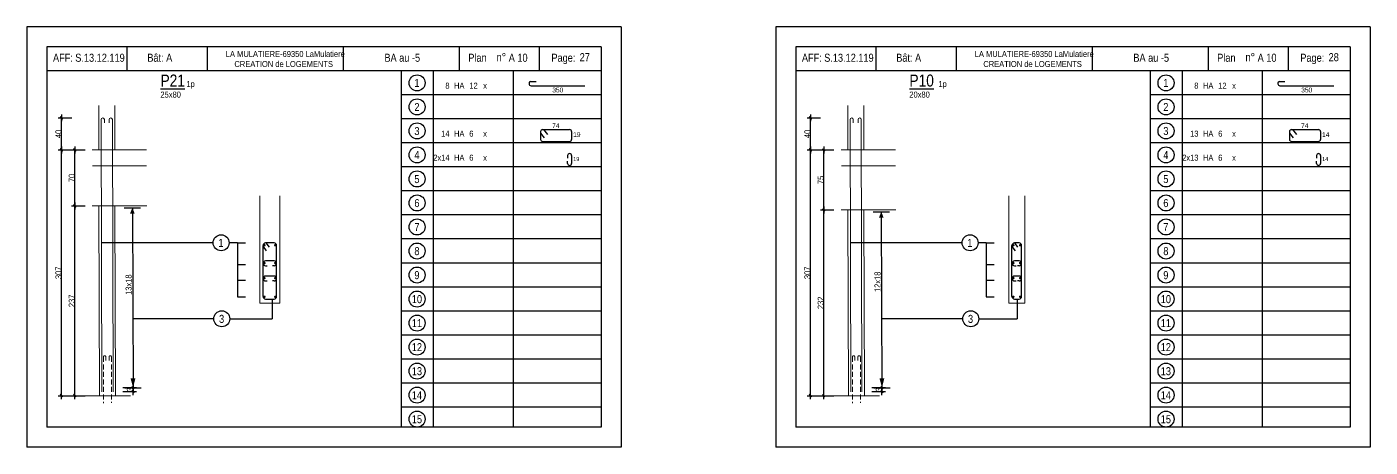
# Model space of a CAD drawing. Header units: metres. Extents: x -9927 to 45032, y -190416 to 12166.
# Drawn here: x 4751 to 8107, y -134272 to -133222 of the extents above; entities that cross this region are included whole.
import ezdxf
from ezdxf.enums import TextEntityAlignment as Align

# ---------------------------------------------------------------- set-up
doc = ezdxf.new("R2010")
doc.units = ezdxf.units.M
doc.header["$PDMODE"] = 65
doc.linetypes.add('CACHE2', pattern=[0.1875, 0.125, -0.0625])
for name, color, linetype in [('01_cote_gen', 4, 'Continuous'), ('01_fenetres', 171, 'Continuous'), ('01_linteaux', 3, 'Continuous'), ('01_sem', 42, 'Continuous'), ('01_texte', 230, 'Continuous'), ('AA_COTES', 2, 'Continuous')]:
    doc.layers.add(name, color=color, linetype=linetype)
doc.styles.add('STYLE2', font='ARIALN.TTF')
doc.dimstyles.new('JB25', dxfattribs={"dimscale": 0.1, "dimtxt": 150, "dimasz": 17, "dimexe": 0.1, "dimexo": 0.1, "dimgap": 0.09, "dimtad": 1, "dimdec": 1, "dimlfac": 0.5, "dimdsep": 46, "dimtxsty": 'STYLE2', "dimblk1": 'BOND_G', "dimblk2": 'BOND_D', "dimsah": 1, "dimcen": 1.5, "dimdle": 0.01, "dimse1": 1, "dimse2": 1, "dimclrd": 4, "dimclre": 2, "dimclrt": 5, "dimadec": 0, "dimazin": 0, "dimtfac": 2.333333, "dimtdec": 1, "dimtix": 1, "dimtmove": 2, "dimatfit": 3, "dimldrblk": 'BOND_G', "dimfxl": 1, "dimtolj": 1, "dimtzin": 0, "dimarcsym": 0})

# ---------------------------------------------------------------- blocks, each defined once
blk = doc.blocks.new('BOND_G')
at = {"layer": 'AA_COTES', "color": 0}
for p, q in [((5, 0), (-5, 0)), ((1.8, 1.8), (-1.8, -1.8)), ((0, -5), (0, 15))]:
    blk.add_line(p, q, dxfattribs=at)
blk = doc.blocks.new('BOND_D')
at = {"layer": 'AA_COTES', "color": 0}
for p, q in [((5, 0), (-5, 0)), ((-1.8, -1.8), (1.8, 1.8)), ((0, 5), (0, -15))]:
    blk.add_line(p, q, dxfattribs=at)
blk = doc.blocks.new('*D1140')
at = {"layer": '01_cote_gen', "color": 4, "linetype": 'Continuous', "lineweight": -2, "transparency": 16777216}
blk.add_line((6709.1, -134141.8), (6709.1, -133531.1), dxfattribs=at)
at = {"layer": 'DEFPOINTS', "color": 0, "linetype": 'Continuous', "lineweight": 0, "transparency": 16777216}
for p in [(6709.1, -133529.4), (6842.2, -133529.4), (6803.8, -134143.5)]:
    blk.add_point(p, dxfattribs=at)
at = {"layer": '01_cote_gen', "color": 4, "linetype": 'Continuous', "lineweight": -2, "transparency": 16777216, "xscale": 1.7, "yscale": 1.7, "zscale": 1.7}
for name, p, rotation in [('BOND_D', (6709.1, -133529.4), 90), ('BOND_G', (6709.1, -134143.5), 270)]:
    blk.add_blockref(name, p, dxfattribs=dict(at, rotation=rotation))
at = {"layer": '01_cote_gen', "color": 5, "linetype": 'Continuous', "lineweight": 0, "transparency": 16777216, "insert": (6701.5, -133836.4), "char_height": 15, "attachment_point": 5, "rotation": 90, "style": 'STYLE2'}
blk.add_mtext('\\A1;307', dxfattribs=at)
blk = doc.blocks.new('*D1141')
at = {"layer": '01_cote_gen', "color": 4, "linetype": 'Continuous', "lineweight": -2, "transparency": 16777216}
blk.add_line((6742.3, -133677.7), (6742.3, -133531.1), dxfattribs=at)
at = {"layer": 'DEFPOINTS', "color": 0, "linetype": 'Continuous', "lineweight": 0, "transparency": 16777216}
for p in [(6742.3, -133529.4), (6890.5, -133529.4), (6899.6, -133679.4)]:
    blk.add_point(p, dxfattribs=at)
at = {"layer": '01_cote_gen', "color": 4, "linetype": 'Continuous', "lineweight": -2, "transparency": 16777216, "xscale": 1.7, "yscale": 1.7, "zscale": 1.7}
for name, p, rotation in [('BOND_D', (6742.3, -133529.4), 90), ('BOND_G', (6742.3, -133679.4), 270)]:
    blk.add_blockref(name, p, dxfattribs=dict(at, rotation=rotation))
at = {"layer": '01_cote_gen', "color": 5, "linetype": 'Continuous', "lineweight": 0, "transparency": 16777216, "insert": (6734.7, -133604.4), "char_height": 15, "attachment_point": 5, "rotation": 90, "style": 'STYLE2'}
blk.add_mtext('\\A1;75', dxfattribs=at)
blk = doc.blocks.new('*D1142')
at = {"layer": '01_cote_gen', "color": 4, "linetype": 'Continuous', "lineweight": -2, "transparency": 16777216}
blk.add_line((6742.3, -134141.8), (6742.3, -133681.1), dxfattribs=at)
at = {"layer": 'DEFPOINTS', "color": 0, "linetype": 'Continuous', "lineweight": 0, "transparency": 16777216}
for p in [(6742.3, -133679.4), (6749.2, -133679.4), (6760.4, -134143.5)]:
    blk.add_point(p, dxfattribs=at)
at = {"layer": '01_cote_gen', "color": 4, "linetype": 'Continuous', "lineweight": -2, "transparency": 16777216, "xscale": 1.7, "yscale": 1.7, "zscale": 1.7}
for name, p, rotation in [('BOND_D', (6742.3, -133679.4), 90), ('BOND_G', (6742.3, -134143.5), 270)]:
    blk.add_blockref(name, p, dxfattribs=dict(at, rotation=rotation))
at = {"layer": '01_cote_gen', "color": 5, "linetype": 'Continuous', "lineweight": 0, "transparency": 16777216, "insert": (6734.6, -133911.4), "char_height": 15, "attachment_point": 5, "rotation": 90, "style": 'STYLE2'}
blk.add_mtext('\\A1;232', dxfattribs=at)
blk = doc.blocks.new('*D1143')
at = {"layer": '01_cote_gen', "color": 4, "linetype": 'Continuous', "lineweight": -2, "transparency": 16777216}
blk.add_line((6887.7, -134125.2), (6887.7, -134131.8), dxfattribs=at)
at = {"layer": 'DEFPOINTS', "color": 0, "linetype": 'Continuous', "lineweight": 0, "transparency": 16777216}
for p in [(6837.8, -134133.5), (6880.9, -134123.5), (6887.7, -134133.5)]:
    blk.add_point(p, dxfattribs=at)
at = {"layer": '01_cote_gen', "color": 4, "linetype": 'Continuous', "lineweight": -2, "transparency": 16777216, "xscale": 1.7, "yscale": 1.7, "zscale": 1.7}
for name, p, rotation in [('BOND_G', (6887.7, -134123.5), 90), ('BOND_D', (6887.7, -134133.5), 270)]:
    blk.add_blockref(name, p, dxfattribs=dict(at, rotation=rotation))
at = {"layer": '01_cote_gen', "color": 5, "linetype": 'Continuous', "lineweight": 0, "transparency": 16777216, "insert": (6880, -134128.5), "char_height": 15, "attachment_point": 5, "rotation": 90, "style": 'STYLE2'}
blk.add_mtext('\\A1;3', dxfattribs=at)
blk = doc.blocks.new('*D1144')
at = {"layer": '01_cote_gen', "color": 4, "lineweight": -2, "transparency": 16777216}
blk.add_line((6709.1, -133527.7), (6709.1, -133451.1), dxfattribs=at)
at = {"layer": 'DEFPOINTS', "color": 0, "lineweight": 0, "transparency": 16777216}
for p in [(6709.1, -133449.4), (6812.2, -133449.4), (6813, -133529.4)]:
    blk.add_point(p, dxfattribs=at)
at = {"layer": '01_cote_gen', "color": 4, "lineweight": -2, "transparency": 16777216, "xscale": 1.7, "yscale": 1.7, "zscale": 1.7}
for name, p, rotation in [('BOND_D', (6709.1, -133449.4), 90), ('BOND_G', (6709.1, -133529.4), 270)]:
    blk.add_blockref(name, p, dxfattribs=dict(at, rotation=rotation))
at = {"layer": '01_cote_gen', "color": 5, "lineweight": 0, "transparency": 16777216, "insert": (6701.5, -133489.4), "char_height": 15, "attachment_point": 5, "rotation": 90, "style": 'STYLE2'}
blk.add_mtext('\\A1;40', dxfattribs=at)
blk = doc.blocks.new('*D1150')
at = {"layer": '01_cote_gen', "color": 4, "linetype": 'Continuous', "lineweight": -2, "transparency": 16777216}
blk.add_line((4837.9, -134141.8), (4837.9, -133531.1), dxfattribs=at)
at = {"layer": 'DEFPOINTS', "color": 0, "linetype": 'Continuous', "lineweight": 0, "transparency": 16777216}
for p in [(4837.9, -133529.4), (4971, -133529.4), (4932.6, -134143.5)]:
    blk.add_point(p, dxfattribs=at)
at = {"layer": '01_cote_gen', "color": 4, "linetype": 'Continuous', "lineweight": -2, "transparency": 16777216, "xscale": 1.7, "yscale": 1.7, "zscale": 1.7}
for name, p, rotation in [('BOND_D', (4837.9, -133529.4), 90), ('BOND_G', (4837.9, -134143.5), 270)]:
    blk.add_blockref(name, p, dxfattribs=dict(at, rotation=rotation))
at = {"layer": '01_cote_gen', "color": 5, "linetype": 'Continuous', "lineweight": 0, "transparency": 16777216, "insert": (4830.3, -133836.4), "char_height": 15, "attachment_point": 5, "rotation": 90, "style": 'STYLE2'}
blk.add_mtext('\\A1;307', dxfattribs=at)
blk = doc.blocks.new('*D1151')
at = {"layer": '01_cote_gen', "color": 4, "linetype": 'Continuous', "lineweight": -2, "transparency": 16777216}
blk.add_line((4871.1, -133667.7), (4871.1, -133531.1), dxfattribs=at)
at = {"layer": 'DEFPOINTS', "color": 0, "linetype": 'Continuous', "lineweight": 0, "transparency": 16777216}
for p in [(4871.1, -133529.4), (5019.3, -133529.4), (5028.4, -133669.4)]:
    blk.add_point(p, dxfattribs=at)
at = {"layer": '01_cote_gen', "color": 4, "linetype": 'Continuous', "lineweight": -2, "transparency": 16777216, "xscale": 1.7, "yscale": 1.7, "zscale": 1.7}
for name, p, rotation in [('BOND_D', (4871.1, -133529.4), 90), ('BOND_G', (4871.1, -133669.4), 270)]:
    blk.add_blockref(name, p, dxfattribs=dict(at, rotation=rotation))
at = {"layer": '01_cote_gen', "color": 5, "linetype": 'Continuous', "lineweight": 0, "transparency": 16777216, "insert": (4863.4, -133599.4), "char_height": 15, "attachment_point": 5, "rotation": 90, "style": 'STYLE2'}
blk.add_mtext('\\A1;70', dxfattribs=at)
blk = doc.blocks.new('*D1152')
at = {"layer": '01_cote_gen', "color": 4, "linetype": 'Continuous', "lineweight": -2, "transparency": 16777216}
blk.add_line((4871.1, -134141.8), (4871.1, -133671.1), dxfattribs=at)
at = {"layer": 'DEFPOINTS', "color": 0, "linetype": 'Continuous', "lineweight": 0, "transparency": 16777216}
for p in [(4871.1, -133669.4), (4878, -133669.4), (4889.2, -134143.5)]:
    blk.add_point(p, dxfattribs=at)
at = {"layer": '01_cote_gen', "color": 4, "linetype": 'Continuous', "lineweight": -2, "transparency": 16777216, "xscale": 1.7, "yscale": 1.7, "zscale": 1.7}
for name, p, rotation in [('BOND_D', (4871.1, -133669.4), 90), ('BOND_G', (4871.1, -134143.5), 270)]:
    blk.add_blockref(name, p, dxfattribs=dict(at, rotation=rotation))
at = {"layer": '01_cote_gen', "color": 5, "linetype": 'Continuous', "lineweight": 0, "transparency": 16777216, "insert": (4863.4, -133906.4), "char_height": 15, "attachment_point": 5, "rotation": 90, "style": 'STYLE2'}
blk.add_mtext('\\A1;237', dxfattribs=at)
blk = doc.blocks.new('*D1153')
at = {"layer": '01_cote_gen', "color": 4, "linetype": 'Continuous', "lineweight": -2, "transparency": 16777216}
blk.add_line((5016.5, -134125.2), (5016.5, -134131.8), dxfattribs=at)
at = {"layer": 'DEFPOINTS', "color": 0, "linetype": 'Continuous', "lineweight": 0, "transparency": 16777216}
for p in [(4966.6, -134133.5), (5009.7, -134123.5), (5016.5, -134133.5)]:
    blk.add_point(p, dxfattribs=at)
at = {"layer": '01_cote_gen', "color": 4, "linetype": 'Continuous', "lineweight": -2, "transparency": 16777216, "xscale": 1.7, "yscale": 1.7, "zscale": 1.7}
for name, p, rotation in [('BOND_G', (5016.5, -134123.5), 90), ('BOND_D', (5016.5, -134133.5), 270)]:
    blk.add_blockref(name, p, dxfattribs=dict(at, rotation=rotation))
at = {"layer": '01_cote_gen', "color": 5, "linetype": 'Continuous', "lineweight": 0, "transparency": 16777216, "insert": (5008.8, -134128.5), "char_height": 15, "attachment_point": 5, "rotation": 90, "style": 'STYLE2'}
blk.add_mtext('\\A1;3', dxfattribs=at)
blk = doc.blocks.new('*D1154')
at = {"layer": '01_cote_gen', "color": 4, "lineweight": -2, "transparency": 16777216}
blk.add_line((4837.9, -133527.7), (4837.9, -133451.1), dxfattribs=at)
at = {"layer": 'DEFPOINTS', "color": 0, "lineweight": 0, "transparency": 16777216}
for p in [(4837.9, -133449.4), (4941, -133449.4), (4941.8, -133529.4)]:
    blk.add_point(p, dxfattribs=at)
at = {"layer": '01_cote_gen', "color": 4, "lineweight": -2, "transparency": 16777216, "xscale": 1.7, "yscale": 1.7, "zscale": 1.7}
for name, p, rotation in [('BOND_D', (4837.9, -133449.4), 90), ('BOND_G', (4837.9, -133529.4), 270)]:
    blk.add_blockref(name, p, dxfattribs=dict(at, rotation=rotation))
at = {"layer": '01_cote_gen', "color": 5, "lineweight": 0, "transparency": 16777216, "insert": (4830.3, -133489.4), "char_height": 15, "attachment_point": 5, "rotation": 90, "style": 'STYLE2'}
blk.add_mtext('\\A1;40', dxfattribs=at)

msp = doc.modelspace()

# ---------------------------------------------------------------- linework, layer by layer
at = {"layer": '01_cote_gen', "color": 2, "linetype": 'CACHE2', "lineweight": 0, "ltscale": 100}
for p, q in [((4942.6, -134046.48), (4942.6, -134162.05)), ((4948.6, -134046.48), (4948.6, -134055.46)), ((4956.6, -134046.48), (4956.6, -134055.46)), ((4962.6, -134046.48), (4962.6, -134161.2)), ((6813.81, -134046.48), (6813.81, -134162.05)), ((6819.81, -134046.48), (6819.81, -134055.46)), ((6827.81, -134046.48), (6827.81, -134055.46)), ((6833.81, -134046.48), (6833.81, -134161.2))]:
    msp.add_line(p, q, dxfattribs=at)
for centre in [(4945.6, -134046.48), (4959.6, -134046.48), (6816.81, -134046.48), (6830.81, -134046.48)]:
    msp.add_arc(centre, 3, 0, 180, dxfattribs=at)
at = {"layer": '01_fenetres', "ltscale": 30}
for p, q in [((4801.27, -133271.9), (4801.27, -134221.9)), ((4801.27, -133271.9), (4801.27, -134221.9)), ((4801.27, -133271.9), (4801.27, -134221.9)), ((6186.27, -133271.9), (4801.27, -133271.9)), ((5001.27, -133271.9), (5001.27, -133331.9)), ((5201.67, -133271.9), (5201.67, -133331.9)), ((5541.84, -133271.9), (5541.84, -133331.9)), ((5832.14, -133331.9), (5832.14, -133271.9)), ((6032.14, -133331.9), (6032.14, -133271.9)), ((6186.27, -133271.9), (6186.27, -134221.9)), ((6672.48, -133271.9), (6672.48, -134221.9)), ((6672.48, -133271.9), (6672.48, -134221.9)), ((6672.48, -133271.9), (6672.48, -134221.9)), ((8057.48, -133271.9), (6672.48, -133271.9)), ((6872.48, -133271.9), (6872.48, -133331.9)), ((7072.88, -133271.9), (7072.88, -133331.9)), ((7413.05, -133271.9), (7413.05, -133331.9)), ((7703.35, -133331.9), (7703.35, -133271.9)), ((7903.35, -133331.9), (7903.35, -133271.9)), ((8057.48, -133271.9), (8057.48, -134221.9)), ((6186.27, -133331.9), (4801.27, -133331.9)), ((8057.48, -133331.9), (6672.48, -133331.9)), ((6186.27, -134221.9), (4801.27, -134221.9)), ((8057.48, -134221.9), (6672.48, -134221.9))]:
    msp.add_line(p, q, dxfattribs=at)
at = {"layer": '01_linteaux', "linetype": 'Continuous'}
for p, q in [((6009.82, -133358.16), (6023.56, -133358.16)), ((6011.05, -133369.14), (6145.36, -133369.14)), ((7881.03, -133358.16), (7894.77, -133358.16)), ((7882.26, -133369.14), (8016.57, -133369.14)), ((6034.72, -133483.43), (6034.72, -133503.04)), ((6034.72, -133487.57), (6043.91, -133498.91)), ((6039.72, -133478.43), (6107.3, -133478.43)), ((6039.72, -133508.04), (6107.3, -133508.04)), ((6042.41, -133478.43), (6052.39, -133490.74)), ((6112.3, -133483.43), (6112.3, -133503.04)), ((7905.93, -133483.43), (7905.93, -133503.04)), ((7905.93, -133487.57), (7915.12, -133498.91)), ((7910.93, -133478.43), (7978.52, -133478.43)), ((7910.93, -133508.04), (7978.52, -133508.04)), ((7913.62, -133478.43), (7923.6, -133490.74)), ((7983.52, -133483.43), (7983.52, -133503.04)), ((6102.3, -133543.43), (6102.3, -133549.81)), ((6112.3, -133543.43), (6112.3, -133563.04)), ((7973.52, -133543.43), (7973.52, -133549.81)), ((7983.52, -133543.43), (7983.52, -133563.04)), ((6102.3, -133563.04), (6102.3, -133557.2)), ((7973.52, -133563.04), (7973.52, -133557.2))]:
    msp.add_line(p, q, dxfattribs=at)
for centre, start, end in [((6010.92, -133363.03), 102.77382, 192.77382), ((6011.05, -133364.14), 180, 270), ((7882.13, -133363.03), 102.77382, 192.77382), ((7882.26, -133364.14), 180, 270), ((6039.72, -133483.43), 90, 180), ((6039.72, -133503.04), 180, 270), ((6107.3, -133483.43), 0, 90), ((6107.3, -133503.04), 270, 0), ((7910.93, -133483.43), 90, 180), ((7910.93, -133503.04), 180, 270), ((7978.52, -133483.43), 0, 90), ((7978.52, -133503.04), 270, 0), ((6107.3, -133543.43), 90, 180), ((6107.3, -133543.43), 0, 90), ((7978.52, -133543.43), 90, 180), ((7978.52, -133543.43), 0, 90), ((6107.3, -133563.04), 180, 270), ((6107.3, -133563.04), 270, 0), ((7978.52, -133563.04), 180, 270), ((7978.52, -133563.04), 270, 0)]:
    msp.add_arc(centre, 5, start, end, dxfattribs=at)
at = {"layer": '01_sem', "color": 2, "lineweight": 0, "ltscale": 7}
for p, q in [((4930.97, -133529.41), (4930.97, -133418.16)), ((4970.97, -133529.24), (4970.97, -133417.99)), ((6802.18, -133529.41), (6802.18, -133418.16)), ((6842.18, -133529.24), (6842.18, -133417.99)), ((4936.97, -133453.41), (4938.6, -134133.48)), ((4944.97, -133453.41), (4944.97, -133461.81)), ((4956.97, -133453.41), (4956.97, -133461.81)), ((4964.97, -133453.41), (4966.6, -134133.48)), ((6808.18, -133453.41), (6809.81, -134133.48)), ((6816.18, -133453.41), (6816.18, -133461.81)), ((6828.18, -133453.41), (6828.18, -133461.81)), ((6836.18, -133453.41), (6837.81, -134133.48)), ((4930.97, -133529.41), (4914.53, -133529.41)), ((5050.15, -133529.41), (4930.97, -133529.41)), ((6802.18, -133529.41), (6785.74, -133529.41)), ((6921.36, -133529.41), (6802.18, -133529.41)), ((5050.15, -133569.41), (4915.26, -133569.41)), ((6921.36, -133569.41), (6786.48, -133569.41)), ((5333.38, -133911.87), (5333.38, -133644.05)), ((5333.38, -133911.87), (5333.38, -133644.05)), ((5383.38, -133911.87), (5383.38, -133644.04)), ((7204.6, -133911.87), (7204.6, -133644.05)), ((7204.6, -133911.87), (7204.6, -133644.05)), ((7244.6, -133911.87), (7244.6, -133644.04)), ((4930.97, -133669.41), (4914.53, -133669.41)), ((4930.97, -133669.41), (4932.6, -134143.48)), ((5050.88, -133669.41), (4930.97, -133669.41)), ((5050.15, -133669.41), (4930.97, -133669.41)), ((4970.97, -133669.41), (4972.6, -134143.48)), ((6802.18, -133679.41), (6785.74, -133679.41)), ((6802.18, -133679.41), (6803.81, -134143.48)), ((6922.09, -133679.41), (6802.18, -133679.41)), ((6921.36, -133679.41), (6802.18, -133679.41)), ((6842.18, -133679.41), (6843.81, -134143.48)), ((5333.38, -133911.87), (5383.38, -133911.87)), ((5333.38, -133911.87), (5383.38, -133911.87)), ((7204.6, -133911.87), (7244.6, -133911.87)), ((7204.6, -133911.87), (7244.6, -133911.87)), ((5010.15, -134143.48), (4876.87, -134143.48)), ((6881.36, -134143.48), (6748.08, -134143.48))]:
    msp.add_line(p, q, dxfattribs=at)
for centre in [(4940.97, -133453.41), (4960.97, -133453.41), (6812.18, -133453.41), (6832.18, -133453.41)]:
    msp.add_arc(centre, 4, 0, 180, dxfattribs=at)
at = {"layer": '01_texte', "ltscale": 30}
for p, q in [((4751.27, -133221.9), (4751.27, -134271.9)), ((6236.27, -133221.9), (4751.27, -133221.9)), ((6236.27, -133221.9), (6236.27, -134271.9)), ((6622.48, -133221.9), (6622.48, -134271.9)), ((8107.48, -133221.9), (6622.48, -133221.9)), ((8107.48, -133221.9), (8107.48, -134271.9)), ((5686.27, -133331.9), (5686.27, -134221.9)), ((5766.27, -133331.9), (5766.27, -134221.9)), ((5966.27, -133331.9), (5966.27, -134221.9)), ((7557.48, -133331.9), (7557.48, -134221.9)), ((7637.48, -133331.9), (7637.48, -134221.9)), ((7837.48, -133331.9), (7837.48, -134221.9)), ((6186.27, -133391.9), (5686.27, -133391.9)), ((8057.48, -133391.9), (7557.48, -133391.9)), ((6186.27, -133451.9), (5686.27, -133451.9)), ((8057.48, -133451.9), (7557.48, -133451.9)), ((6186.27, -133511.9), (5686.27, -133511.9)), ((8057.48, -133511.9), (7557.48, -133511.9)), ((6186.27, -133571.9), (5686.27, -133571.9)), ((8057.48, -133571.9), (7557.48, -133571.9)), ((6186.27, -133631.9), (5686.27, -133631.9)), ((8057.48, -133631.9), (7557.48, -133631.9)), ((4994.7, -133673.72), (5035.02, -133673.72)), ((5014.86, -133673.72), (5016.49, -134130.36)), ((6186.27, -133691.9), (5686.27, -133691.9)), ((6865.91, -133683.72), (6906.23, -133683.72)), ((6886.07, -133683.72), (6887.7, -134130.36)), ((8057.48, -133691.9), (7557.48, -133691.9)), ((5341.38, -133895.87), (5341.38, -133767.87)), ((5341.38, -133770.42), (5349.38, -133781.15)), ((5369.38, -133761.87), (5347.38, -133761.87)), ((5348.58, -133761.87), (5356.58, -133772.6)), ((5375.38, -133895.87), (5375.38, -133767.87)), ((6186.27, -133751.9), (5686.27, -133751.9)), ((7212.6, -133895.87), (7212.6, -133767.87)), ((7212.6, -133770.42), (7220.59, -133781.15)), ((7230.6, -133761.87), (7218.6, -133761.87)), ((7218.6, -133761.87), (7226.59, -133772.6)), ((7236.6, -133895.87), (7236.6, -133767.87)), ((8057.48, -133751.9), (7557.48, -133751.9)), ((5369.38, -133806.81), (5347.38, -133806.81)), ((6186.27, -133811.9), (5686.27, -133811.9)), ((7230.6, -133806.81), (7218.6, -133806.81)), ((8057.48, -133811.9), (7557.48, -133811.9)), ((5347.38, -133818.81), (5351.57, -133818.81)), ((5369.38, -133844.49), (5347.38, -133844.49)), ((5369.38, -133818.81), (5365.2, -133818.81)), ((7218.6, -133818.81), (7222.78, -133818.81)), ((7230.6, -133844.49), (7218.6, -133844.49)), ((7230.6, -133818.81), (7226.41, -133818.81)), ((5347.38, -133856.49), (5351.57, -133856.49)), ((5369.38, -133856.49), (5365.2, -133856.49)), ((6186.27, -133871.9), (5686.27, -133871.9)), ((7218.6, -133856.49), (7222.78, -133856.49)), ((7230.6, -133856.49), (7226.41, -133856.49)), ((8057.48, -133871.9), (7557.48, -133871.9)), ((5347.38, -133901.87), (5369.38, -133901.87)), ((7218.6, -133901.87), (7230.6, -133901.87)), ((6186.27, -133931.9), (5686.27, -133931.9)), ((8057.48, -133931.9), (7557.48, -133931.9)), ((6186.27, -133991.9), (5686.27, -133991.9)), ((8057.48, -133991.9), (7557.48, -133991.9)), ((6186.27, -134051.9), (5686.27, -134051.9)), ((8057.48, -134051.9), (7557.48, -134051.9)), ((6186.27, -134111.9), (5686.27, -134111.9)), ((8057.48, -134111.9), (7557.48, -134111.9)), ((4996.33, -134123.48), (5036.65, -134123.48)), ((6867.55, -134123.48), (6907.86, -134123.48)), ((6186.27, -134171.9), (5686.27, -134171.9)), ((8057.48, -134171.9), (7557.48, -134171.9)), ((6236.27, -134271.9), (4751.27, -134271.9)), ((8107.48, -134271.9), (6622.48, -134271.9))]:
    msp.add_line(p, q, dxfattribs=at)
at = {"layer": '01_texte'}
for p, q in [((5216.69, -133761.38), (4936.97, -133761.38)), ((5277.17, -133761.38), (5256.69, -133761.38)), ((5277.17, -133761.38), (5277.17, -133896.36)), ((5277.17, -133761.38), (5297.18, -133761.38)), ((7087.91, -133761.38), (6808.18, -133761.38)), ((7148.38, -133761.38), (7127.91, -133761.38)), ((7148.38, -133761.38), (7148.38, -133896.36)), ((7148.38, -133761.38), (7168.39, -133761.38)), ((5277.17, -133815.66), (5297.18, -133815.66)), ((7148.38, -133815.66), (7168.39, -133815.66)), ((5277.17, -133854.35), (5297.18, -133854.35)), ((7148.38, -133854.35), (7168.39, -133854.35)), ((5277.17, -133896.36), (5297.18, -133896.36)), ((5364.23, -133901.87), (5364.23, -133951.28)), ((7148.38, -133896.36), (7168.39, -133896.36)), ((7225.44, -133901.87), (7225.44, -133951.28)), ((5218.32, -133951.28), (5016.49, -133951.28)), ((5258.32, -133951.28), (5364.23, -133951.28)), ((7089.54, -133951.28), (6887.7, -133951.28)), ((7129.54, -133951.28), (7225.44, -133951.28))]:
    msp.add_line(p, q, dxfattribs=at)
at = {"layer": '01_texte', "ltscale": 30, "const_width": 3, "flags": 128}
for points in [[(5346.32, -133767.57, -1), (5343.32, -133767.57, -1)], [(5370.45, -133767.57, 1), (5373.45, -133767.57, 1)], [(7217.53, -133767.57, -1), (7214.53, -133767.57, -1)], [(7231.66, -133767.57, 1), (7234.66, -133767.57, 1)], [(5346.32, -133812, 1), (5343.32, -133812, 1)], [(5370.45, -133812, -1), (5373.45, -133812, -1)], [(7217.53, -133812, 1), (7214.53, -133812, 1)], [(7231.66, -133812, -1), (7234.66, -133812, -1)], [(5346.32, -133849.68, 1), (5343.32, -133849.68, 1)], [(5370.45, -133849.68, -1), (5373.45, -133849.68, -1)], [(7217.53, -133849.68, 1), (7214.53, -133849.68, 1)], [(7231.66, -133849.68, -1), (7234.66, -133849.68, -1)], [(5346.32, -133896.17, 1), (5343.32, -133896.17, 1)], [(5370.45, -133896.17, -1), (5373.45, -133896.17, -1)], [(7217.53, -133896.17, 1), (7214.53, -133896.17, 1)], [(7231.66, -133896.17, -1), (7234.66, -133896.17, -1)]]:
    msp.add_lwpolyline(points, format="xyb", close=True, dxfattribs=at)
at = {"layer": '01_texte'}
for centre in [(5726.27, -133361.9), (7597.48, -133361.9), (5726.27, -133421.9), (7597.48, -133421.9), (5726.27, -133481.9), (7597.48, -133481.9), (5726.27, -133541.9), (7597.48, -133541.9), (5726.27, -133601.9), (7597.48, -133601.9), (5726.27, -133661.9), (7597.48, -133661.9), (5726.27, -133721.9), (7597.48, -133721.9), (5236.69, -133761.38), (7107.91, -133761.38), (5726.27, -133781.9), (7597.48, -133781.9), (5726.27, -133841.9), (7597.48, -133841.9), (5726.27, -133901.9), (7597.48, -133901.9), (5238.32, -133951.28), (5726.27, -133961.9), (7109.54, -133951.28), (7597.48, -133961.9), (5726.27, -134021.9), (7597.48, -134021.9), (5726.27, -134081.9), (7597.48, -134081.9), (5726.27, -134141.9), (7597.48, -134141.9), (5726.27, -134201.9), (7597.48, -134201.9)]:
    msp.add_circle(centre, 20, dxfattribs=at)
at = {"layer": '01_texte', "ltscale": 30}
for centre, start, end in [((5347.38, -133767.87), 90.00091, 180), ((5369.38, -133767.87), 0, 90.00091), ((7218.6, -133767.87), 90.00091, 180), ((7230.6, -133767.87), 0, 90.00091), ((5347.38, -133812.81), 90.00091, 180), ((5369.38, -133812.81), 0, 90.00091), ((7218.6, -133812.81), 90.00091, 180), ((7230.6, -133812.81), 0, 90.00091), ((5347.38, -133812.81), 180, 269.99909), ((5347.38, -133850.49), 90.00091, 180), ((5369.38, -133812.81), 269.99909, 360), ((5369.38, -133850.49), 0, 90.00091), ((7218.6, -133812.81), 180, 269.99909), ((7218.6, -133850.49), 90.00091, 180), ((7230.6, -133812.81), 269.99909, 360), ((7230.6, -133850.49), 0, 90.00091), ((5347.38, -133850.49), 180, 269.99909), ((5369.38, -133850.49), 269.99909, 360), ((7218.6, -133850.49), 180, 269.99909), ((7230.6, -133850.49), 269.99909, 360), ((5347.38, -133895.87), 180, 270), ((5369.38, -133895.87), 270, 0), ((7218.6, -133895.87), 180, 270), ((7230.6, -133895.87), 270, 0)]:
    msp.add_arc(centre, 6, start, end, dxfattribs=at)
for points in [[(5014.86, -133673.72), (5008.96, -133688.79), (5014.86, -133688.79)], [(5014.86, -133673.72), (5020.76, -133688.79), (5014.86, -133688.79)], [(6886.07, -133683.72), (6880.17, -133698.79), (6886.07, -133698.79)], [(6886.07, -133683.72), (6891.97, -133698.79), (6886.07, -133698.79)], [(5016.49, -134123.48), (5010.59, -134100.41), (5016.49, -134100.41)], [(5016.49, -134123.48), (5022.39, -134100.41), (5016.49, -134100.41)], [(6887.7, -134123.48), (6881.8, -134100.41), (6887.7, -134100.41)], [(6887.7, -134123.48), (6893.6, -134100.41), (6887.7, -134100.41)]]:
    msp.add_solid(points, dxfattribs=at)

# ---------------------------------------------------------------- texts
at = {"layer": '01_texte', "style": 'STYLE2'}
for s, height, p in [('AFF:', 20, (4816.57, -133309.05)), ('S.13.12.119', 20, (4872.23, -133309.05)), ('Bât: A', 20, (5052.21, -133309.05)), ('LA MULATIERE-69350 LaMulatiere', 15, (5248.36, -133297.19)), ('CREATION de LOGEMENTS', 15, (5269.85, -133322.19)), ('BA au -5', 20, (5644.66, -133309.05)), ('Plan', 20, (5854.18, -133309.05)), ('n%%D', 20, (5924.87, -133307.61)), ('A 10', 20, (5955.21, -133309.05)), ('Page:', 20, (6061.85, -133309.05)), ('27', 20, (6132.54, -133307.61)), ('AFF:', 20, (6687.78, -133309.05)), ('S.13.12.119', 20, (6743.44, -133309.05)), ('Bât: A', 20, (6923.42, -133309.05)), ('LA MULATIERE-69350 LaMulatiere', 15, (7119.58, -133297.19)), ('CREATION de LOGEMENTS', 15, (7141.06, -133322.19)), ('BA au -5', 20, (7515.88, -133309.05)), ('Plan', 20, (7725.4, -133309.05)), ('n%%D', 20, (7796.08, -133307.61)), ('A 10', 20, (7826.43, -133309.05)), ('Page:', 20, (7933.07, -133309.05)), ('28', 20, (8003.75, -133307.61)), ('%%UP21', 30, (5085.16, -133371.01)), ('%%UP10', 30, (6956.37, -133371.01)), ('1p', 15, (5149.8, -133372.1)), ('HA', 15, (5818.56, -133376.31)), ('12', 15, (5856.73, -133376.31)), ('350', 12, (6064.1, -133385.64)), ('1p', 15, (7028.73, -133372.1)), ('HA', 15, (7689.78, -133376.31)), ('12', 15, (7727.94, -133376.31)), ('350', 12, (7935.32, -133385.64)), ('25x80', 15, (5084.97, -133398.62)), ('20x80', 15, (6956.18, -133398.62)), ('74', 12, (6063.78, -133474.88)), ('74', 12, (7934.99, -133474.88)), ('HA', 15, (5818.56, -133496.31)), ('6', 15, (5856.73, -133496.31)), ('19', 12, (6116.29, -133497.09)), ('HA', 15, (7689.78, -133496.31)), ('6', 15, (7727.94, -133496.31)), ('14', 12, (7987.5, -133497.09)), ('HA', 15, (5818.56, -133556.31)), ('6', 15, (5856.73, -133556.31)), ('HA', 15, (7689.78, -133556.31)), ('6', 15, (7727.94, -133556.31)), ('19', 10, (6116.29, -133557.09)), ('14', 10, (7987.5, -133557.09))]:
    msp.add_text(s, height=height, dxfattribs=at).set_placement(p)
for s, p in [('1', (5725.87, -133362.13)), ('1', (7597.08, -133362.13)), ('2', (5725.87, -133422.13)), ('2', (7597.08, -133422.13)), ('3', (5725.87, -133482.13)), ('3', (7597.08, -133482.13)), ('4', (5725.87, -133542.13)), ('4', (7597.08, -133542.13)), ('5', (5725.87, -133602.13)), ('5', (7597.08, -133602.13)), ('6', (5725.87, -133662.13)), ('6', (7597.08, -133662.13)), ('7', (5725.87, -133722.13)), ('7', (7597.08, -133722.13)), ('1', (5236.29, -133761.61)), ('8', (5725.87, -133782.13)), ('1', (7107.5, -133761.61)), ('8', (7597.08, -133782.13)), ('9', (5725.87, -133842.13)), ('9', (7597.08, -133842.13)), ('10', (5725.87, -133902.13)), ('10', (7597.08, -133902.13)), ('3', (5237.92, -133951.5)), ('3', (7109.13, -133951.5)), ('11', (5725.87, -133962.13)), ('11', (7597.08, -133962.13)), ('12', (5725.87, -134022.13)), ('12', (7597.08, -134022.13)), ('13', (5725.87, -134082.13)), ('13', (7597.08, -134082.13)), ('14', (5725.87, -134142.13)), ('14', (7597.08, -134142.13)), ('15', (5725.87, -134202.13)), ('15', (7597.08, -134202.13))]:
    msp.add_text(s, height=20, dxfattribs=at).set_placement(p, align=Align.MIDDLE_CENTER)
for s, p in [('8', (5807.36, -133376.31)), ('8', (7678.57, -133376.31)), ('14', (5807.36, -133496.31)), ('13', (7678.57, -133496.31)), ('2x14', (5807.36, -133556.31)), ('2x13', (7678.57, -133556.31))]:
    msp.add_text(s, height=15, dxfattribs=at).set_placement(p, align=Align.RIGHT)
for p in [(5896.14, -133376.31), (7767.36, -133376.31), (5896.14, -133496.31), (7767.36, -133496.31), (5896.14, -133556.31), (7767.36, -133556.31)]:
    msp.add_text('x', height=15, dxfattribs=at).set_placement(p, align=Align.CENTER)
for s, p in [('13x18', (5012.89, -133891.54)), ('12x18', (6884.1, -133884.35))]:
    msp.add_text(s, height=15, rotation=90, dxfattribs=at).set_placement(p)

# ---------------------------------------------------------------- dimensions: what is measured, and where the dimension line sits
at = {"layer": '01_cote_gen', "lineweight": 0}
for base, p1, p2, picture, middle in [((4837.93, -133449.41), (4941.76, -133529.41), (4940.97, -133449.41), '*D1154', (4830.26, -133489.41)), ((6709.14, -133449.41), (6812.97, -133529.41), (6812.18, -133449.41), '*D1144', (6701.47, -133489.41))]:
    dim = msp.add_linear_dim(base=base, p1=p1, p2=p2, angle=90, dimstyle='JB25', dxfattribs=at)
    dim.commit()
    dim.dimension.update_dxf_attribs({"geometry": picture, "text_midpoint": middle})
at = {"layer": '01_cote_gen', "linetype": 'Continuous', "lineweight": 0}
for base, p1, p2, picture, middle in [((4837.93, -133529.41), (4932.6, -134143.48), (4970.97, -133529.41), '*D1150', (4830.26, -133836.45)), ((4871.11, -133529.41), (5028.39, -133669.41), (5019.33, -133529.41), '*D1151', (4863.44, -133599.41)), ((6709.14, -133529.41), (6803.81, -134143.48), (6842.18, -133529.41), '*D1140', (6701.47, -133836.45)), ((6742.32, -133529.41), (6899.6, -133679.41), (6890.54, -133529.41), '*D1141', (6734.68, -133604.41)), ((4871.11, -133669.41), (4889.23, -134143.48), (4877.97, -133669.41), '*D1152', (4863.44, -133906.45)), ((6742.32, -133679.41), (6760.44, -134143.48), (6749.19, -133679.41), '*D1142', (6734.65, -133911.45))]:
    dim = msp.add_linear_dim(base=base, p1=p1, p2=p2, angle=90, dimstyle='JB25', dxfattribs=at)
    dim.commit()
    dim.dimension.update_dxf_attribs({"geometry": picture, "text_midpoint": middle})
for base, p1, p2, picture, middle in [((5016.49, -134133.48), (5009.67, -134123.48), (4966.6, -134133.48), '*D1153', (5008.82, -134128.48)), ((6887.7, -134133.48), (6880.88, -134123.48), (6837.81, -134133.48), '*D1143', (6880.04, -134128.48))]:
    dim = msp.add_linear_dim(base=base, p1=p1, p2=p2, angle=90, text='3', dimstyle='JB25', dxfattribs=at)
    dim.commit()
    dim.dimension.update_dxf_attribs({"geometry": picture, "text_midpoint": middle})

doc.saveas('drawing.dxf')
